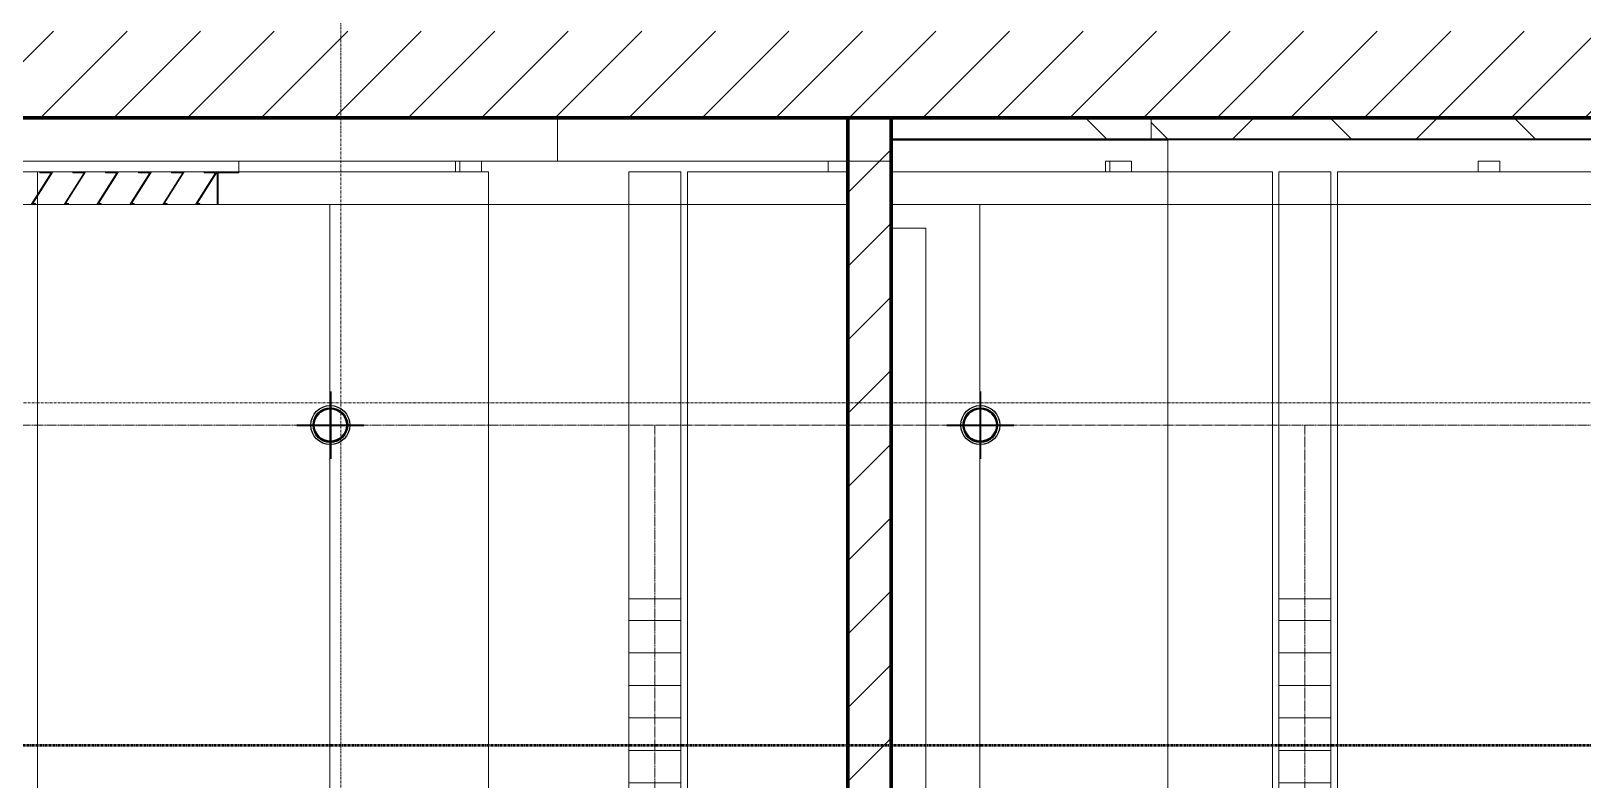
# Model space of a CAD drawing. Header units: millimetres. Extents: x -915437 to -840849, y -5243 to 29956.
# Drawn here: x -882197 to -878616, y 11324 to 13052 of the extents above; entities that cross this region are included whole.
import ezdxf

# ---------------------------------------------------------------- set-up
doc = ezdxf.new("R2010")
doc.units = ezdxf.units.MM
doc.linetypes.add('DPA_Grid _ Level 100', pattern=[10, 5.5, -1.6, 1.3, -1.6])
doc.linetypes.add('DPA_Hidden 50', pattern=[3, 2, -1])
for name, color, linetype, lineweight in [('A-DETL', 1, 'Continuous', 70), ('A-DETL-GENF', 2, 'Continuous', 35), ('A-DOOR', 3, 'Continuous', 9), ('A-DOOR-E', 2, 'Continuous', 25), ('A-DOOR-HDLN', 2, 'Continuous', 9), ('A-FLOR-E', 2, 'Continuous', 35), ('A-GENM', 1, 'Continuous', 9), ('A-GLAZ-CURT', 2, 'Continuous', 9), ('A-WALL', 5, 'Continuous', 35), ('A-WALL-FNSH', 2, 'Continuous', 35), ('A-WALL-PATT', 1, 'Continuous', 35), ('E-LITE-EQPM', 2, 'Continuous', 35), ('G-ANNO-SECL', 3, 'Continuous', 9), ('S-GRID', 251, 'Continuous', 9), ('WALL-E', 2, 'Continuous', 35)]:
    doc.layers.add(name, color=color, linetype=linetype, lineweight=lineweight)
pattern_1 = [(45, (0, 0), (-84.852814, 84.852814), [])]
pattern_2 = [(45, (0, 0), (-707.1068, 707.1068), []), (135, (0, 0), (-707.1068, -707.1068), [])]

# ---------------------------------------------------------------- blocks, each defined once
blk = doc.blocks.new('DPA_CP_Entrance Canopy Lower - Depth 4200-V2-4211-01 ENLARGED ENTRANCE 1 GROUND LEVEL - REFLECTED CEILING PLAN')
at = {"layer": 'A-GLAZ-CURT'}
for p, q in [((-883007.4, 12652), (-883007.4, 9308)), ((-881507.4, 12652), (-883007.4, 12652)), ((-882317.4, 12652), (-882332.4, 12652)), ((-882317.4, 12652), (-882332.4, 12652)), ((-882317.4, 12652), (-882332.4, 12652)), ((-882182.4, 12652), (-882197.4, 12652)), ((-882182.4, 12652), (-882197.4, 12652)), ((-882182.4, 12652), (-882197.4, 12652)), ((-881507.4, 9308), (-881507.4, 12652)), ((-883007.4, 9296), (-883007.4, 8937)), ((-881507.4, 8937), (-881507.4, 9296)), ((-883007.4, 8937), (-883007.4, 8737)), ((-883007.4, 8737), (-883007.4, 8937)), ((-881507.4, 8937), (-883007.4, 8937)), ((-881507.4, 8937), (-883007.4, 8937)), ((-881507.4, 8937), (-881507.4, 8737)), ((-881507.4, 8737), (-881507.4, 8937)), ((-881507.4, 8737), (-883007.4, 8737)), ((-881507.4, 8737), (-883007.4, 8737))]:
    blk.add_line(p, q, dxfattribs=at)
blk = doc.blocks.new('DPA_CP_Entrance Canopy Lower - Depth 4200-V3-4211-01 ENLARGED ENTRANCE 1 GROUND LEVEL - REFLECTED CEILING PLAN')
at = {"layer": 'A-GLAZ-CURT'}
for p, q in [((-881507.4, 12652), (-881507.4, 9308)), ((-880312.4, 12652), (-881507.4, 12652)), ((-880817.4, 12652), (-881141.4, 12652)), ((-880817.4, 12652), (-881141.4, 12652)), ((-880817.4, 12652), (-881141.4, 12652)), ((-880682.4, 12652), (-880697.4, 12652)), ((-880682.4, 12652), (-880697.4, 12652)), ((-880682.4, 12652), (-880697.4, 12652)), ((-880007.4, 12652), (-880212.4, 12652)), ((-880007.4, 9308), (-880007.4, 12652)), ((-881507.4, 9296), (-881507.4, 8937)), ((-880007.4, 8937), (-880007.4, 9296)), ((-881507.4, 8937), (-881507.4, 8737)), ((-881507.4, 8737), (-881507.4, 8937)), ((-880355.2, 8937), (-881507.4, 8937)), ((-880355.2, 8937), (-881507.4, 8937)), ((-880186.4, 8937), (-880346.4, 8937)), ((-880186.4, 8937), (-880346.4, 8937)), ((-880007.4, 8937), (-880177.6, 8937)), ((-880007.4, 8937), (-880177.6, 8937)), ((-880007.4, 8937), (-880007.4, 8737)), ((-880007.4, 8737), (-880007.4, 8937)), ((-880007.4, 8737), (-881507.4, 8737)), ((-880007.4, 8737), (-881507.4, 8737))]:
    blk.add_line(p, q, dxfattribs=at)
blk = doc.blocks.new('DPA_CP_Entrance Louver Grill Vertical Z - Louver Grill Vertical Z-18397728-4211-01 ENLARGED ENTRANCE 1 GROUND LEVEL - REFLECTED CEILING PLAN')
at = {"layer": 'A-GLAZ-CURT'}
for p, q in [((-672.3, 127), (-672.3, 200)), ((-672.3, 200), (-670.3, 200)), ((-670.3, 200), (-670.3, 125)), ((670.3, 125), (670.3, 200)), ((670.3, 200), (672.3, 200)), ((672.3, 200), (672.3, 127)), ((-720.3, 125), (-720.3, 127)), ((-720.3, 127), (-672.3, 127)), ((-720.3, 125), (-670.3, 125)), ((-670.3, 125), (-720.3, 125)), ((-720.3, 100), (-720.3, 125)), ((-720.3, 125), (-720.3, 100)), ((-240.3, 125), (-720.3, 125)), ((720.3, 125), (-720.3, 125)), ((-720.3, 100), (-720.3, 125)), ((-720.3, 125), (-720.3, 100)), ((-240.3, 125), (-720.3, 125)), ((-240.3, 125), (-720.3, 125)), ((720.3, 125), (-120.3, 125)), ((720.3, 125), (-120.3, 125)), ((720.3, 125), (-120.3, 125)), ((670.3, 125), (720.3, 125)), ((720.3, 125), (670.3, 125)), ((672.3, 127), (720.3, 127)), ((720.3, 127), (720.3, 125)), ((720.3, 100), (720.3, 125)), ((720.3, 125), (720.3, 100)), ((720.3, 100), (720.3, 125)), ((720.3, 125), (720.3, 100)), ((-720.3, 0), (-670.3, 0)), ((-670.3, 0), (-720.3, 0)), ((670.3, 0), (720.3, 0)), ((720.3, 0), (670.3, 0))]:
    blk.add_line(p, q, dxfattribs=at)
blk = doc.blocks.new('GM_Louver Grill Vertical Z - Z Profile-V15-4211-01 ENLARGED ENTRANCE 1 GROUND LEVEL - REFLECTED CEILING PLAN')
at = {"layer": 'A-GENM'}
for p, q in [((0.1, 0), (46.4, 73)), ((50, 75), (3.7, 2)), ((35.4, 52), (50, 75)), ((46.4, 73), (35.4, 55.7)), ((50, 75), (40, 75)), ((40, 75), (40, 73)), ((40, 73), (40, 75)), ((40, 75), (50, 75)), ((40, 73), (46.4, 73)), ((46.4, 73), (40, 73)), ((0.1, 0), (30, 0)), ((30, 0), (0.1, 0)), ((3.7, 2), (30, 2)), ((30, 2), (30, 0))]:
    blk.add_line(p, q, dxfattribs=at)
blk = doc.blocks.new('GM_Louver Grill Vertical Z - Z Profile-18364008-4211-01 ENLARGED ENTRANCE 1 GROUND LEVEL - REFLECTED CEILING PLAN')
at = {"layer": 'A-GENM'}
for p, q in [((0.1, 0), (46.4, 73)), ((50, 75), (3.7, 2)), ((40, 73), (40, 75)), ((40, 75), (50, 75)), ((46.4, 73), (40, 73)), ((0.1, 0), (30, 0)), ((30, 0), (0.1, 0)), ((3.7, 2), (30, 2)), ((30, 2), (30, 0))]:
    blk.add_line(p, q, dxfattribs=at)
blk = doc.blocks.new('CP_Facade_FeaturePanel - FeaturePanel-8936432-4211-01 ENLARGED ENTRANCE 1 GROUND LEVEL - REFLECTED CEILING PLAN')
at = {"layer": 'A-GLAZ-CURT'}
for p, q in [((-340, 50), (340, 50)), ((340, 50), (-340, 50)), ((-117.7, 50), (-280, 50)), ((-280, 50), (-117.7, 50)), ((-280, 50), (-141.8, 50)), ((-10, 50), (-280, 50)), ((-248.5, 50), (-280, 50)), ((-280, 50), (-248.5, 50)), ((-191, 50), (-209.8, 50)), ((-209.4, 50), (-144.6, 50)), ((-90.7, 50), (-191, 50)), ((-144.6, 50), (-159, 50)), ((-159, 50), (-90.7, 50)), ((-141.8, 50), (-10, 50)), ((-77.8, 50), (-91.5, 50)), ((-91.5, 50), (0, 50)), ((-87.4, 50), (-91.2, 50)), ((-91.2, 50), (-68.1, 50)), ((0, 50), (-87.4, 50)), ((0, 50), (-76.5, 50)), ((-68.1, 50), (0, 50)), ((87.4, 50), (0, 50)), ((0, 50), (68.1, 50)), ((91.5, 50), (0, 50)), ((0, 50), (54.7, 50)), ((280, 50), (10, 50)), ((10, 50), (141.8, 50)), ((55.4, 50), (91.5, 50)), ((68.1, 50), (91.2, 50)), ((91.2, 50), (87.4, 50)), ((191, 50), (90.7, 50)), ((90.7, 50), (159, 50)), ((117.7, 50), (280, 50)), ((280, 50), (117.7, 50)), ((141.8, 50), (280, 50)), ((144.6, 50), (209.4, 50)), ((159, 50), (144.6, 50)), ((209.8, 50), (191, 50)), ((248.5, 50), (280, 50)), ((280, 50), (248.5, 50)), ((-340, 0), (340, 0)), ((340, 0), (-340, 0)), ((-117.7, 0), (-280, 0)), ((-280, 0), (-117.7, 0)), ((-280, 0), (-10, 0)), ((-141.8, 0), (-280, 0)), ((-248.5, 0), (-280, 0)), ((-280, 0), (-248.5, 0)), ((-209.8, 0), (-191, 0)), ((-144.6, 0), (-209.4, 0)), ((-191, 0), (-90.7, 0)), ((-90.7, 0), (-159, 0)), ((-159, 0), (-144.6, 0)), ((-10, 0), (-141.8, 0)), ((0, 0), (-91.5, 0)), ((-91.5, 0), (-77.8, 0)), ((-68.1, 0), (-91.2, 0)), ((-91.2, 0), (-87.4, 0)), ((-87.4, 0), (0, 0)), ((-76.5, 0), (0, 0)), ((0, 0), (-68.1, 0)), ((68.1, 0), (0, 0)), ((0, 0), (87.4, 0)), ((54.7, 0), (0, 0)), ((0, 0), (91.5, 0)), ((141.8, 0), (10, 0)), ((10, 0), (280, 0)), ((91.5, 0), (55.4, 0)), ((91.2, 0), (68.1, 0)), ((87.4, 0), (91.2, 0)), ((159, 0), (90.7, 0)), ((90.7, 0), (191, 0)), ((117.7, 0), (280, 0)), ((280, 0), (117.7, 0)), ((280, 0), (141.8, 0)), ((144.6, 0), (159, 0)), ((209.4, 0), (144.6, 0)), ((191, 0), (209.8, 0)), ((248.5, 0), (280, 0)), ((280, 0), (248.5, 0))]:
    blk.add_line(p, q, dxfattribs=at)
blk = doc.blocks.new('CP_Facade_FeaturePanel - FeaturePanel-V28-4211-01 ENLARGED ENTRANCE 1 GROUND LEVEL - REFLECTED CEILING PLAN')
at = {"layer": 'A-GLAZ-CURT'}
for p, q in [((-340, 50), (340, 50)), ((340, 50), (-340, 50)), ((-117.7, 50), (-280, 50)), ((-280, 50), (-117.7, 50)), ((-280, 50), (-229.2, 50)), ((-10, 50), (-280, 50)), ((-248.5, 50), (-280, 50)), ((-280, 50), (-248.5, 50)), ((-229.2, 50), (-141.8, 50)), ((-191, 50), (-209.8, 50)), ((-209.4, 50), (-144.6, 50)), ((-90.7, 50), (-191, 50)), ((-144.6, 50), (-159, 50)), ((-159, 50), (-90.7, 50)), ((-141.8, 50), (-10, 50)), ((0, 50), (-91.5, 50)), ((-91.5, 50), (0, 50)), ((-87.4, 50), (-91.2, 50)), ((-91.2, 50), (-68.1, 50)), ((0, 50), (-87.4, 50)), ((-68.1, 50), (0, 50)), ((87.4, 50), (0, 50)), ((0, 50), (34.9, 50)), ((91.5, 50), (0, 50)), ((0, 50), (91.5, 50)), ((280, 50), (10, 50)), ((10, 50), (141.8, 50)), ((35.4, 50), (68.1, 50)), ((68.1, 50), (91.2, 50)), ((91.2, 50), (87.4, 50)), ((191, 50), (90.7, 50)), ((90.7, 50), (159, 50)), ((117.7, 50), (280, 50)), ((280, 50), (117.7, 50)), ((141.8, 50), (280, 50)), ((144.6, 50), (209.4, 50)), ((159, 50), (144.6, 50)), ((209.8, 50), (191, 50)), ((248.5, 50), (280, 50)), ((280, 50), (248.5, 50)), ((-340, 0), (340, 0)), ((340, 0), (-340, 0)), ((-117.7, 0), (-280, 0)), ((-280, 0), (-117.7, 0)), ((-280, 0), (-10, 0)), ((-229.2, 0), (-280, 0)), ((-248.5, 0), (-280, 0)), ((-280, 0), (-248.5, 0)), ((-141.8, 0), (-229.2, 0)), ((-209.8, 0), (-191, 0)), ((-144.6, 0), (-209.4, 0)), ((-191, 0), (-90.7, 0)), ((-90.7, 0), (-159, 0)), ((-159, 0), (-144.6, 0)), ((-10, 0), (-141.8, 0)), ((0, 0), (-91.5, 0)), ((-91.5, 0), (0, 0)), ((-68.1, 0), (-91.2, 0)), ((-91.2, 0), (-87.4, 0)), ((-87.4, 0), (0, 0)), ((0, 0), (-68.1, 0)), ((34.9, 0), (0, 0)), ((0, 0), (87.4, 0)), ((91.5, 0), (0, 0)), ((0, 0), (91.5, 0)), ((141.8, 0), (10, 0)), ((10, 0), (280, 0)), ((68.1, 0), (35.4, 0)), ((91.2, 0), (68.1, 0)), ((87.4, 0), (91.2, 0)), ((159, 0), (90.7, 0)), ((90.7, 0), (191, 0)), ((117.7, 0), (280, 0)), ((280, 0), (117.7, 0)), ((280, 0), (141.8, 0)), ((144.6, 0), (159, 0)), ((209.4, 0), (144.6, 0)), ((191, 0), (209.8, 0)), ((248.5, 0), (280, 0)), ((280, 0), (248.5, 0))]:
    blk.add_line(p, q, dxfattribs=at)
blk = doc.blocks.new('CP_Facade_FeaturePanel - FeaturePanel-V29-4211-01 ENLARGED ENTRANCE 1 GROUND LEVEL - REFLECTED CEILING PLAN')
at = {"layer": 'A-GLAZ-CURT'}
for p, q in [((-340, 50), (-135, 50)), ((-135, 50), (-340, 50)), ((-135.6, 50), (-280, 50)), ((-280, 50), (-135, 50)), ((-280, 50), (-141.8, 50)), ((-135, 50), (-280, 50)), ((-248.5, 50), (-280, 50)), ((-280, 50), (-248.5, 50)), ((-191, 50), (-209.8, 50)), ((-209.4, 50), (-144.6, 50)), ((-135, 50), (-191, 50)), ((-144.6, 50), (-159, 50)), ((-159, 50), (-135.7, 50)), ((-141.8, 50), (-135.8, 50)), ((-340, 0), (340, 0)), ((340, 0), (-340, 0)), ((-117.7, 0), (-280, 0)), ((-280, 0), (-117.7, 0)), ((-280, 0), (-10, 0)), ((-141.8, 0), (-280, 0)), ((-248.5, 0), (-280, 0)), ((-280, 0), (-248.5, 0)), ((-209.8, 0), (-191, 0)), ((-144.6, 0), (-209.4, 0)), ((-191, 0), (-90.7, 0)), ((-90.7, 0), (-159, 0)), ((-159, 0), (-144.6, 0)), ((-10, 0), (-141.8, 0)), ((0, 0), (-91.5, 0)), ((-91.5, 0), (0, 0)), ((-68.1, 0), (-91.2, 0)), ((-91.2, 0), (-87.4, 0)), ((-87.4, 0), (0, 0)), ((0, 0), (-68.1, 0)), ((68.1, 0), (0, 0)), ((0, 0), (87.4, 0)), ((91.5, 0), (0, 0)), ((0, 0), (91.5, 0)), ((141.8, 0), (10, 0)), ((10, 0), (280, 0)), ((91.2, 0), (68.1, 0)), ((87.4, 0), (91.2, 0)), ((159, 0), (90.7, 0)), ((90.7, 0), (191, 0)), ((117.7, 0), (280, 0)), ((280, 0), (117.7, 0)), ((280, 0), (141.8, 0)), ((144.6, 0), (159, 0)), ((209.4, 0), (144.6, 0)), ((191, 0), (209.8, 0)), ((248.5, 0), (280, 0)), ((280, 0), (248.5, 0))]:
    blk.add_line(p, q, dxfattribs=at)
blk = doc.blocks.new('CP_Facade_FeaturePanel - FeaturePanel-V30-4211-01 ENLARGED ENTRANCE 1 GROUND LEVEL - REFLECTED CEILING PLAN')
at = {"layer": 'A-GLAZ-CURT'}
for p, q in [((-340, 0), (340, 0)), ((340, 0), (-340, 0)), ((-117.7, 0), (-280, 0)), ((-280, 0), (-117.7, 0)), ((-280, 0), (-10, 0)), ((-141.8, 0), (-280, 0)), ((-248.5, 0), (-280, 0)), ((-280, 0), (-248.5, 0)), ((-209.8, 0), (-191, 0)), ((-144.6, 0), (-209.4, 0)), ((-191, 0), (-90.7, 0)), ((-90.7, 0), (-159, 0)), ((-159, 0), (-144.6, 0)), ((-10, 0), (-141.8, 0)), ((0, 0), (-91.5, 0)), ((-91.5, 0), (0, 0)), ((-68.1, 0), (-91.2, 0)), ((-91.2, 0), (-87.4, 0)), ((-87.4, 0), (0, 0)), ((0, 0), (-68.1, 0)), ((68.1, 0), (0, 0)), ((0, 0), (87.4, 0)), ((91.5, 0), (0, 0)), ((0, 0), (91.5, 0)), ((141.8, 0), (10, 0)), ((10, 0), (280, 0)), ((91.2, 0), (68.1, 0)), ((87.4, 0), (91.2, 0)), ((159, 0), (90.7, 0)), ((90.7, 0), (191, 0)), ((117.7, 0), (280, 0)), ((280, 0), (117.7, 0)), ((280, 0), (141.8, 0)), ((144.6, 0), (159, 0)), ((209.4, 0), (144.6, 0)), ((191, 0), (209.8, 0)), ((248.5, 0), (280, 0)), ((280, 0), (248.5, 0))]:
    blk.add_line(p, q, dxfattribs=at)
blk = doc.blocks.new('M_Door-Overhead-Rolling - RS-18924032-4211-01 ENLARGED ENTRANCE 1 GROUND LEVEL - REFLECTED CEILING PLAN')
at = {"layer": 'A-DOOR'}
for p, q in [((1456.1, -50), (-1456.1, -50)), ((-1456.1, -50), (-1456.1, -130)), ((1456.1, -130), (1456.1, -50)), ((-1456.1, -130), (1456.1, -130))]:
    blk.add_line(p, q, dxfattribs=at)
at = {"layer": 'A-DOOR-HDLN'}
for p, q in [((-1659.3, -50), (-1456.1, -50)), ((-1659.3, -50), (-1659.3, -688.8)), ((1456.1, -50), (1659.3, -50)), ((1659.3, -50), (1659.3, -688.8)), ((-1659.3, -688.8), (1659.3, -688.8))]:
    blk.add_line(p, q, dxfattribs=at)
blk = doc.blocks.new('DPA_CP_Entrance Canopy Curve_Ent 2_Edge Rev B-1 - Entrance Canopy Curve_Left-15513308-4211-01 ENLARGED ENTRANCE 1 GROUND LEVEL - REFLECTED CEILING PLAN')
at = {"layer": 'A-GLAZ-CURT'}
for p, q in [((-881217.4, 12752), (-881217.4, 12727)), ((-881217.4, 12727), (-881217.4, 12752)), ((-881207.4, 12752), (-881217.4, 12752)), ((-881217.4, 12752), (-881207.4, 12752)), ((-881207.4, 12752), (-881207.4, 12727)), ((-881207.4, 12727), (-881207.4, 12752)), ((-881207.4, 12727), (-881207.4, 12752)), ((-881207.4, 12752), (-881207.4, 12727)), ((-881207.4, 12727), (-881207.4, 12752)), ((-881207.4, 12752), (-881207.4, 12727)), ((-881207.4, 12727), (-881207.4, 12752)), ((-881207.4, 12752), (-881207.4, 12727)), ((-881157.4, 12752), (-881207.4, 12752)), ((-881157.4, 12752), (-881207.4, 12752)), ((-881157.4, 12752), (-881207.4, 12752)), ((-881207.4, 12752), (-881157.4, 12752)), ((-881207.4, 12752), (-881157.4, 12752)), ((-881207.4, 12752), (-881157.4, 12752)), ((-881157.4, 12727), (-881157.4, 12752)), ((-881157.4, 12752), (-881157.4, 12727)), ((-881157.4, 12727), (-881157.4, 12752)), ((-881157.4, 12752), (-881157.4, 12727)), ((-881157.4, 12727), (-881157.4, 12752)), ((-881157.4, 12752), (-881157.4, 12727)), ((-880357.4, 12727), (-880357.4, 12752)), ((-880357.4, 12752), (-880357.4, 12727)), ((-880357.4, 12727), (-880357.4, 12752)), ((-880357.4, 12752), (-880357.4, 12727)), ((-880357.4, 12727), (-880357.4, 12752)), ((-880357.4, 12752), (-880357.4, 12727)), ((-880312.4, 12752), (-880357.4, 12752)), ((-880312.4, 12752), (-880357.4, 12752)), ((-880312.4, 12752), (-880357.4, 12752)), ((-880357.4, 12752), (-880312.4, 12752)), ((-880357.4, 12752), (-880312.4, 12752)), ((-880357.4, 12752), (-880312.4, 12752))]:
    blk.add_line(p, q, dxfattribs=at)
blk = doc.blocks.new('DPA_CP_Entrance Canopy Curve_Ent 2_Edge Rev B-1 - Entrance Canopy Curve_Left-V45-4211-01 ENLARGED ENTRANCE 1 GROUND LEVEL - REFLECTED CEILING PLAN')
at = {"layer": 'A-GLAZ-CURT'}
for p, q in [((-879717.4, 12752), (-879717.4, 12727)), ((-879717.4, 12727), (-879717.4, 12752)), ((-879707.4, 12752), (-879717.4, 12752)), ((-879717.4, 12752), (-879707.4, 12752)), ((-879707.4, 12752), (-879707.4, 12727)), ((-879707.4, 12727), (-879707.4, 12752)), ((-879707.4, 12727), (-879707.4, 12752)), ((-879707.4, 12752), (-879707.4, 12727)), ((-879707.4, 12727), (-879707.4, 12752)), ((-879707.4, 12752), (-879707.4, 12727)), ((-879707.4, 12727), (-879707.4, 12752)), ((-879707.4, 12752), (-879707.4, 12727)), ((-879657.4, 12752), (-879707.4, 12752)), ((-879657.4, 12752), (-879707.4, 12752)), ((-879657.4, 12752), (-879707.4, 12752)), ((-879707.4, 12752), (-879657.4, 12752)), ((-879707.4, 12752), (-879657.4, 12752)), ((-879707.4, 12752), (-879657.4, 12752)), ((-879657.4, 12727), (-879657.4, 12752)), ((-879657.4, 12752), (-879657.4, 12727)), ((-879657.4, 12727), (-879657.4, 12752)), ((-879657.4, 12752), (-879657.4, 12727)), ((-879657.4, 12727), (-879657.4, 12752)), ((-879657.4, 12752), (-879657.4, 12727)), ((-878857.4, 12727), (-878857.4, 12752)), ((-878857.4, 12752), (-878857.4, 12727)), ((-878857.4, 12727), (-878857.4, 12752)), ((-878857.4, 12752), (-878857.4, 12727)), ((-878857.4, 12727), (-878857.4, 12752)), ((-878857.4, 12752), (-878857.4, 12727)), ((-878807.4, 12752), (-878857.4, 12752)), ((-878807.4, 12752), (-878857.4, 12752)), ((-878807.4, 12752), (-878857.4, 12752)), ((-878857.4, 12752), (-878807.4, 12752)), ((-878857.4, 12752), (-878807.4, 12752)), ((-878857.4, 12752), (-878807.4, 12752)), ((-878807.4, 12727), (-878807.4, 12752)), ((-878807.4, 12752), (-878807.4, 12727)), ((-878807.4, 12727), (-878807.4, 12752)), ((-878807.4, 12752), (-878807.4, 12727)), ((-878807.4, 12727), (-878807.4, 12752)), ((-878807.4, 12752), (-878807.4, 12727))]:
    blk.add_line(p, q, dxfattribs=at)
blk = doc.blocks.new('DPA_CP_Metal Ceiling Luminaire - Linear Luminaire Entrance-12679429-4211-01 ENLARGED ENTRANCE 1 GROUND LEVEL - REFLECTED CEILING PLAN')
at = {"layer": 'A-GLAZ-CURT'}
h = blk.add_hatch(dxfattribs=at)
h.set_pattern_fill('FP_11', color=256, style=0, pattern_type=2)
h.set_pattern_definition([(0, (-868791.046, 10942.52), (0, -75), [])])
h.paths.add_polyline_path([(-870317.4, 10542.5), (-870197.4, 10542.5), (-870197.4, 11742.5), (-870317.4, 11742.5), (-870317.4, 10630)])
for p, q in [((-870317.4, 11742.5), (-870197.4, 11742.5)), ((-870317.4, 10542.5), (-870317.4, 11742.5)), ((-870197.4, 11742.5), (-870197.4, 10542.5)), ((-870197.4, 10542.5), (-870317.4, 10542.5))]:
    blk.add_line(p, q, dxfattribs=at)
blk = doc.blocks.new('System Panel - DPA-AR_Metal Ceiling Rectangular Panel-V47-4211-01 ENLARGED ENTRANCE 1 GROUND LEVEL - REFLECTED CEILING PLAN')
at = {"layer": 'A-GLAZ-CURT'}
for p, q in [((-868832.4, 12727), (-870182.4, 12727)), ((-870182.4, 12727), (-870182.4, 12652)), ((-870182.4, 11104.8), (-870182.4, 12727)), ((-870182.4, 12727), (-868832.4, 12727)), ((-868832.4, 12652), (-868832.4, 12727)), ((-868832.4, 12727), (-868832.4, 11104.8)), ((-868832.4, 11104.8), (-870182.4, 11104.8))]:
    blk.add_line(p, q, dxfattribs=at)
blk = doc.blocks.new('DPA_CP_Metal Ceiling Panel - Vertical Panel Entrance-12692899-4211-01 ENLARGED ENTRANCE 1 GROUND LEVEL - REFLECTED CEILING PLAN')
at = {"layer": 'A-GLAZ-CURT'}
for p, q in [((-870317.4, 12727.5), (-870197.4, 12727.5)), ((-870317.4, 12727.5), (-870317.4, 11742.5)), ((-870317.4, 12727.5), (-870317.4, 12652)), ((-870197.4, 12727.5), (-870317.4, 12727.5)), ((-870317.4, 12727.5), (-870197.4, 12727.5)), ((-870317.4, 11742.5), (-870317.4, 12727.5)), ((-870197.4, 12727.5), (-870197.4, 11742.5)), ((-870197.4, 12652), (-870197.4, 12727.5)), ((-870197.4, 12727.5), (-870197.4, 11742.5)), ((-870317.4, 11742.5), (-870197.4, 11742.5)), ((-870197.4, 11742.5), (-870317.4, 11742.5))]:
    blk.add_line(p, q, dxfattribs=at)
blk = doc.blocks.new('System Panel - DPA-AR_Metal Ceiling Rectangular Panel-V50-4211-01 ENLARGED ENTRANCE 1 GROUND LEVEL - REFLECTED CEILING PLAN')
at = {"layer": 'A-GLAZ-CURT'}
for p, q in [((-880312.4, 12727), (-880682.4, 12727)), ((-880682.4, 12727), (-880682.4, 12652)), ((-880682.4, 11104.8), (-880682.4, 12727)), ((-880682.4, 12727), (-880312.4, 12727)), ((-879332.4, 12727), (-880212.4, 12727)), ((-880212.4, 12727), (-879332.4, 12727)), ((-879332.4, 12652), (-879332.4, 12727)), ((-879332.4, 12727), (-879332.4, 11104.8)), ((-880312.4, 11104.8), (-880682.4, 11104.8)), ((-879332.4, 11104.8), (-880132.4, 11104.8))]:
    blk.add_line(p, q, dxfattribs=at)
blk = doc.blocks.new('System Panel - DPA-AR_Metal Ceiling Rectangular Panel-16091485-4211-01 ENLARGED ENTRANCE 1 GROUND LEVEL - REFLECTED CEILING PLAN')
at = {"layer": 'A-GLAZ-CURT'}
for p, q in [((-881141.4, 12727), (-882182.4, 12727)), ((-882182.4, 12727), (-882182.4, 12675)), ((-882182.4, 11104.8), (-882182.4, 12727)), ((-882182.4, 12727), (-881141.4, 12727)), ((-881141.4, 12652), (-881141.4, 12727)), ((-881141.4, 12727), (-881141.4, 11104.8)), ((-882182.4, 12671.3), (-882182.4, 12652)), ((-881141.4, 11104.8), (-882182.4, 11104.8))]:
    blk.add_line(p, q, dxfattribs=at)
blk = doc.blocks.new('D1 - D1-12676964-4211-01 ENLARGED ENTRANCE 1 GROUND LEVEL - REFLECTED CEILING PLAN')
at = {"layer": 'A-DETL-GENF', "lineweight": 25}
for radius in [45, 40]:
    blk.add_circle((0, 0), radius, dxfattribs=at)
at = {"layer": 'E-LITE-EQPM'}
for p, q in [((0, 77.5), (0, -77.5)), ((-77.5, 0), (77.5, 0))]:
    blk.add_line(p, q, dxfattribs=at)
blk.add_circle((0, 0), 38, dxfattribs=at)
blk = doc.blocks.new('System Panel - Facade_Solid Panel 100mm-18344666-4211-01 ENLARGED ENTRANCE 1 GROUND LEVEL - REFLECTED CEILING PLAN')
at = {"layer": 'A-GLAZ-CURT'}
for p, q in [((-750, -150), (-750, -50)), ((-750, -50), (750, -50)), ((750, -50), (750, -150)), ((750, -150), (-750, -150))]:
    blk.add_line(p, q, dxfattribs=at)
blk = doc.blocks.new('System Panel - Facade_Solid Panel 100mm-18344667-4211-01 ENLARGED ENTRANCE 1 GROUND LEVEL - REFLECTED CEILING PLAN')
at = {"layer": 'A-GLAZ-CURT'}
for p, q in [((-385, -150), (-385, -50)), ((-385, -50), (385, -50)), ((385, -50), (385, -150)), ((385, -150), (-385, -150))]:
    blk.add_line(p, q, dxfattribs=at)

msp = doc.modelspace()

# ---------------------------------------------------------------- hatches: boundary and pattern name
at = {"layer": 'A-WALL-PATT', "lineweight": 9}
h = msp.add_hatch(dxfattribs=at)
h.set_pattern_fill('FP_1', color=256, style=0, pattern_type=2)
h.set_pattern_definition(pattern_1)
h.paths.add_polyline_path([(-866632.4, 12852), (-866632.4, 13052), (-885282.4, 13052), (-885282.4, 12852), (-866760, 12852)])
h = msp.add_hatch(dxfattribs=at)
h.set_pattern_fill('FP_1', color=256, style=0, pattern_type=2)
h.set_pattern_definition(pattern_1)
h.paths.add_polyline_path([(-880230.6, 9432.5), (-880212.4, 9432.5), (-880212.4, 12852), (-880312.4, 12852), (-880312.4, 9432.5)])
h = msp.add_hatch(dxfattribs=at)
h.set_pattern_fill('FP_12', color=256, style=0, pattern_type=2)
h.set_pattern_definition(pattern_2)
h.paths.add_polyline_path([(-879612.4, 12802), (-879612.4, 12852), (-880212.4, 12852), (-880212.4, 12802), (-879702.3, 12802)])
h = msp.add_hatch(dxfattribs=at)
h.set_pattern_fill('FP_12', color=256, style=0, pattern_type=2)
h.set_pattern_definition(pattern_2)
h.paths.add_polyline_path([(-879612.4, 12802), (-879612.4, 12852), (-880212.4, 12852), (-880212.4, 12802), (-879702.3, 12802)])
h = msp.add_hatch(dxfattribs=at)
h.set_pattern_fill('FP_4', color=256, style=0, pattern_type=2)
h.set_pattern_definition([(45, (0, 0), (-212.13203, 212.13203), []), (135, (0, 0), (-212.13203, -212.13203), [])])
h.paths.add_polyline_path([(-867156.2, 12802), (-867132.4, 12802), (-867132.4, 12852), (-879612.4, 12852), (-879612.4, 12802), (-867288.3, 12802)])

# ---------------------------------------------------------------- linework, layer by layer
at = {"layer": 'A-DETL', "color": 8, "linetype": 'DPA_Hidden 50', "lineweight": 9}
for p, q in [((-885020.8, 12142.5), (-865620.8, 12142.5)), ((-880757.4, 12142.5), (-880757.4, 7168)), ((-879257.4, 12142.5), (-879257.4, 7168))]:
    msp.add_line(p, q, dxfattribs=at)
at = {"layer": 'A-FLOR-E'}
msp.add_line((-866632.4, 12852), (-885282.4, 12852), dxfattribs=at)
at = {"layer": 'A-WALL', "color": 7, "lineweight": 70}
for p, q in [((-866632.4, 12852), (-885282.4, 12852)), ((-880312.4, 9432.5), (-880312.4, 12852)), ((-880312.4, 12852), (-880212.4, 12852)), ((-880212.4, 12802), (-880212.4, 12852)), ((-880212.4, 12802), (-880212.4, 9432.5))]:
    msp.add_line(p, q, dxfattribs=at)
at = {"layer": 'A-WALL', "lineweight": 9}
for p, q in [((-879612.4, 12802), (-879612.4, 12852)), ((-879612.4, 12852), (-879612.4, 12802))]:
    msp.add_line(p, q, dxfattribs=at)
at = {"layer": 'A-WALL-FNSH', "color": 250}
for p, q in [((-880212.4, 12852), (-879612.4, 12852)), ((-879612.4, 12852), (-867132.4, 12852)), ((-879612.4, 12802), (-880212.4, 12802)), ((-867132.4, 12802), (-879612.4, 12802))]:
    msp.add_line(p, q, dxfattribs=at)
at = {"layer": 'G-ANNO-SECL', "linetype": 'DPA_Grid _ Level 100', "lineweight": 50}
msp.add_line((-913626, 11405), (-853491.8, 11405), dxfattribs=at)
at = {"layer": 'S-GRID', "linetype": 'DPA_Grid _ Level 100'}
for p, q in [((-881482.4, -5243.1), (-881482.4, 26301)), ((-841739.4, 12194), (-911783.9, 12194))]:
    msp.add_line(p, q, dxfattribs=at)
at = {"layer": 'WALL-E'}
for p, q in [((-866632.4, 12852), (-885282.4, 12852)), ((-866632.4, 12852), (-881717.4, 12852)), ((-881717.4, 12852), (-866632.4, 12852)), ((-878647.4, 12852), (-881367.4, 12852)), ((-881367.4, 12852), (-878647.4, 12852))]:
    msp.add_line(p, q, dxfattribs=at)

# ---------------------------------------------------------------- block references
at = {"layer": 'A-DOOR-E', "rotation": 90}
msp.add_blockref('M_Door-Overhead-Rolling - RS-18924032-4211-01 ENLARGED ENTRANCE 1 GROUND LEVEL - REFLECTED CEILING PLAN', (-880262.4, 11140.9), dxfattribs=at)
at = {"layer": 'A-GENM', "rotation": 180}
for name, p in [('GM_Louver Grill Vertical Z - Z Profile-V15-4211-01 ENLARGED ENTRANCE 1 GROUND LEVEL - REFLECTED CEILING PLAN', (-882146.9, 12727)), ('GM_Louver Grill Vertical Z - Z Profile-18364008-4211-01 ENLARGED ENTRANCE 1 GROUND LEVEL - REFLECTED CEILING PLAN', (-882071, 12727)), ('GM_Louver Grill Vertical Z - Z Profile-18364008-4211-01 ENLARGED ENTRANCE 1 GROUND LEVEL - REFLECTED CEILING PLAN', (-881995.1, 12727)), ('GM_Louver Grill Vertical Z - Z Profile-18364008-4211-01 ENLARGED ENTRANCE 1 GROUND LEVEL - REFLECTED CEILING PLAN', (-881919.2, 12727)), ('GM_Louver Grill Vertical Z - Z Profile-18364008-4211-01 ENLARGED ENTRANCE 1 GROUND LEVEL - REFLECTED CEILING PLAN', (-881843.3, 12727)), ('GM_Louver Grill Vertical Z - Z Profile-18364008-4211-01 ENLARGED ENTRANCE 1 GROUND LEVEL - REFLECTED CEILING PLAN', (-881767.4, 12727))]:
    msp.add_blockref(name, p, dxfattribs=at)
at = {"layer": 'A-GLAZ-CURT', "rotation": 180}
for name, p in [('DPA_CP_Entrance Louver Grill Vertical Z - Louver Grill Vertical Z-18397728-4211-01 ENLARGED ENTRANCE 1 GROUND LEVEL - REFLECTED CEILING PLAN', (-882437.7, 12852)), ('CP_Facade_FeaturePanel - FeaturePanel-V30-4211-01 ENLARGED ENTRANCE 1 GROUND LEVEL - REFLECTED CEILING PLAN', (-881027.4, 12852)), ('CP_Facade_FeaturePanel - FeaturePanel-V29-4211-01 ENLARGED ENTRANCE 1 GROUND LEVEL - REFLECTED CEILING PLAN', (-880347.4, 12852)), ('CP_Facade_FeaturePanel - FeaturePanel-V28-4211-01 ENLARGED ENTRANCE 1 GROUND LEVEL - REFLECTED CEILING PLAN', (-879667.4, 12852)), ('CP_Facade_FeaturePanel - FeaturePanel-8936432-4211-01 ENLARGED ENTRANCE 1 GROUND LEVEL - REFLECTED CEILING PLAN', (-878987.4, 12852))]:
    msp.add_blockref(name, p, dxfattribs=at)
at = {"layer": 'A-GLAZ-CURT'}
for name, p in [('System Panel - Facade_Solid Panel 100mm-18344666-4211-01 ENLARGED ENTRANCE 1 GROUND LEVEL - REFLECTED CEILING PLAN', (-881732.4, 12902)), ('System Panel - Facade_Solid Panel 100mm-18344667-4211-01 ENLARGED ENTRANCE 1 GROUND LEVEL - REFLECTED CEILING PLAN', (-880597.4, 12902)), ('DPA_CP_Entrance Canopy Curve_Ent 2_Edge Rev B-1 - Entrance Canopy Curve_Left-15513308-4211-01 ENLARGED ENTRANCE 1 GROUND LEVEL - REFLECTED CEILING PLAN', (0, 0)), ('DPA_CP_Entrance Canopy Curve_Ent 2_Edge Rev B-1 - Entrance Canopy Curve_Left-V45-4211-01 ENLARGED ENTRANCE 1 GROUND LEVEL - REFLECTED CEILING PLAN', (0, 0)), ('System Panel - DPA-AR_Metal Ceiling Rectangular Panel-16091485-4211-01 ENLARGED ENTRANCE 1 GROUND LEVEL - REFLECTED CEILING PLAN', (0, 0)), ('DPA_CP_Metal Ceiling Panel - Vertical Panel Entrance-12692899-4211-01 ENLARGED ENTRANCE 1 GROUND LEVEL - REFLECTED CEILING PLAN', (-10500, 0)), ('System Panel - DPA-AR_Metal Ceiling Rectangular Panel-V50-4211-01 ENLARGED ENTRANCE 1 GROUND LEVEL - REFLECTED CEILING PLAN', (0, 0)), ('DPA_CP_Metal Ceiling Panel - Vertical Panel Entrance-12692899-4211-01 ENLARGED ENTRANCE 1 GROUND LEVEL - REFLECTED CEILING PLAN', (-9000, 0)), ('System Panel - DPA-AR_Metal Ceiling Rectangular Panel-V47-4211-01 ENLARGED ENTRANCE 1 GROUND LEVEL - REFLECTED CEILING PLAN', (-9000, 0)), ('DPA_CP_Entrance Canopy Lower - Depth 4200-V2-4211-01 ENLARGED ENTRANCE 1 GROUND LEVEL - REFLECTED CEILING PLAN', (0, 0)), ('DPA_CP_Entrance Canopy Lower - Depth 4200-V3-4211-01 ENLARGED ENTRANCE 1 GROUND LEVEL - REFLECTED CEILING PLAN', (0, 0)), ('DPA_CP_Entrance Canopy Lower - Depth 4200-V2-4211-01 ENLARGED ENTRANCE 1 GROUND LEVEL - REFLECTED CEILING PLAN', (3000, 0)), ('DPA_CP_Metal Ceiling Luminaire - Linear Luminaire Entrance-12679429-4211-01 ENLARGED ENTRANCE 1 GROUND LEVEL - REFLECTED CEILING PLAN', (-10500, 0)), ('DPA_CP_Metal Ceiling Luminaire - Linear Luminaire Entrance-12679429-4211-01 ENLARGED ENTRANCE 1 GROUND LEVEL - REFLECTED CEILING PLAN', (-9000, 0))]:
    msp.add_blockref(name, p, dxfattribs=at)
at = {"layer": 'E-LITE-EQPM'}
for p in [(-881506.4, 12143), (-880006.4, 12143)]:
    msp.add_blockref('D1 - D1-12676964-4211-01 ENLARGED ENTRANCE 1 GROUND LEVEL - REFLECTED CEILING PLAN', p, dxfattribs=at)

doc.saveas('drawing.dxf')
